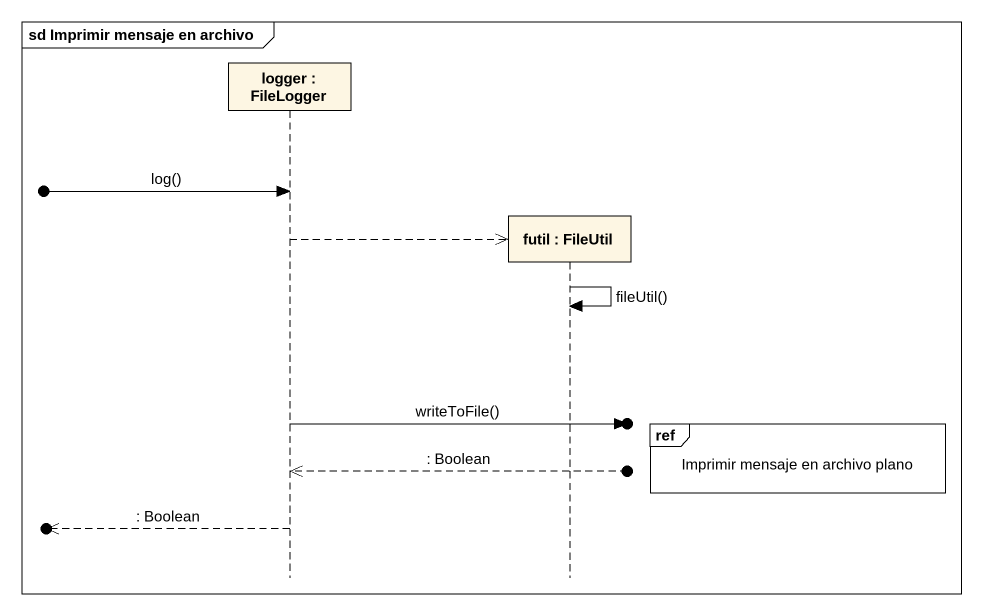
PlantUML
@startuml
mainframe sd Imprimir mensaje en archivo
hide footbox
participant "logger : FileLogger" as logger
participant "futil : FileUtil" as futil

[o-> logger : log()
logger -->> futil **
futil -> futil : fileUtil()
ref over futil : Imprimir mensaje en archivo plano
logger ->o] : writeToFile()
logger <<--o] : : Boolean
[o<<-- logger : : Boolean
@enduml
